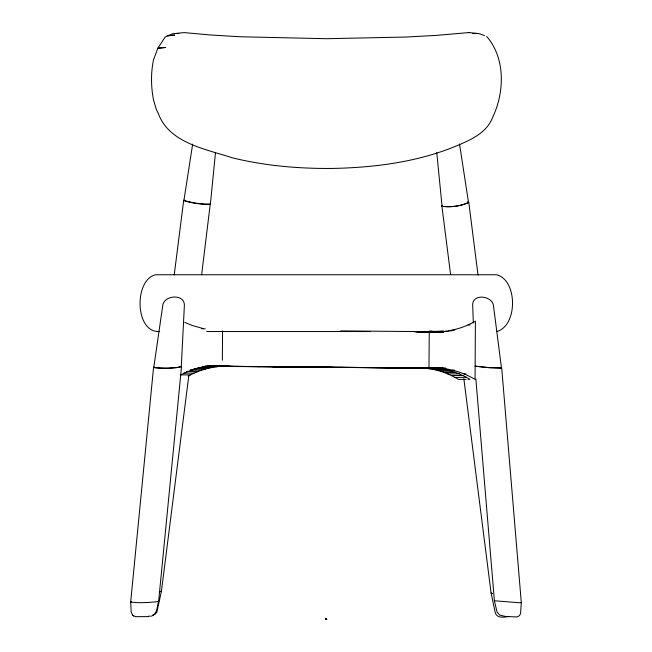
<?xml version="1.0" encoding="UTF-8"?>
<svg xmlns="http://www.w3.org/2000/svg" width="652" height="652" viewBox="0 0 652 652"><rect width="100%" height="100%" fill="white"/><g stroke="black" fill="none" stroke-linecap="round" stroke-linejoin="round"><path stroke-width="0.98" d="M326.685 619.147C327.467 619.441 324.346 618.349 326.701 619.058L326.701 619.27M326.473 618.87L326.66 619.384L326.008 619.376M222.34 360.157L222.56 330.841M325.861 618.267L325.951 618.797M326.342 619.367L326.456 618.862L326.416 619.359M154.157 367.043L153.57 367.345L155.233 367.875L167.132 368.152L177.132 367.589L181.305 366.514M326.399 618.968L325.813 619.204M181.297 366.807L184.377 305.405C184.695 293.384 163.66 295.022 162.723 305.739L153.815 367.223C162.258 369.032 172.69 368.453 181.525 366.685L158.648 601.16C156.961 606.099 157.662 614.233 151.403 616.148M467.696 201.672L468.78 202.332C460.858 206.219 450.793 207.556 442.072 206.203L442.113 205.673M153.57 367.345L130.693 601.82L131.133 611.78L132.568 615.154L135.608 616.678L148.314 616.621M184.288 200.115L183.693 200.327L185.241 201.118L195.282 203.106L205.176 204.272L210.376 204.255L215.51 152.486M174.214 274.948L183.693 200.327M188.819 375.609L161.394 591.429L156.83 612.244L155.266 614.111L152.682 615.138M201.631 274.761L210.278 203.831M192.658 144.157L183.945 200.245C191.753 203.448 201.867 204.451 210.604 204.174M486.596 36.691L487.003 36.773C505.61 58.737 504.55 92.388 492.635 117.401C486.001 134.695 467.215 141.305 451.445 147.963C413.727 162.544 372.952 167.605 332.716 168.428C299.081 168.762 265.266 165.893 232.544 157.857C205.918 149.088 169.007 143.187 158.273 113.366L156.464 109.862L153.538 100.049A53.88 26.895 85.9 0 1 153.538 59.731L157.792 48.215L165.127 37.131L167.181 35.836L174.76 35.086L167.564 35.836M450.605 274.631L441.869 205.918L442.463 205.323M188.167 376.106C201.712 368.641 217.426 365.063 232.862 366.367M167.686 35.811L171.574 34.148A31.003 20.261 83.9 0 1 173.897 33.611L184.149 32.6L209.757 34.923L239.985 36.756L326.261 38.704L405.748 37.05L436.669 35.371L468.495 32.608M181.028 374.794C193.701 368.16 208.224 364.981 222.503 366.228L207.303 366.09M340.678 330.89L429.252 331.689C445.251 333.058 461.502 329.121 475.398 321.175L475.072 379.407C461.282 371.224 445.088 366.994 429.049 368.087M201.012 367.361L194.223 368.934L205.413 369.032M496.685 331.534C517.81 326.016 517.81 280.278 496.685 274.761L155.787 274.761C133.994 279.186 134.426 333.107 159.659 331.534M475.887 379.195L494.379 600.622L497.011 611.992L499.791 615.129L505.504 616.458L516.922 616.947L519.318 615.79L520.565 613.719L521.307 602.603L501.714 368.021L487.777 367.581L474.998 366.155L489.905 367.72L501.478 368.062L493.548 306.261C493.083 295.861 472.708 293.009 472.667 304.875L473.352 322.952M415.609 331.835L425.243 331.795L431.95 330.971M443.295 330.874L432.741 331.876L417.541 331.95M509.424 616.433C504.729 617.134 496.906 618.846 495.251 612.619L491.078 592.953L463.841 378.714M212.087 366.098L201.981 367.166L213.18 367.263M158.273 48.175L165.738 47.466L157.792 48.215M174.508 33.513L178.941 33.505M472.431 33.586L475.406 33.391A43.749 28.631 -83.6 0 1 480.279 33.986L484.477 35.624M159.332 591.698L160.799 591.633A14.417 1.157 8 0 0 161.068 591.087M211.158 366.318L416.506 367.997M443.197 368.062L413.58 367.915M148.534 616.197L150.498 616.148M201.468 328.616L205.266 328.926M429.081 331.412L438.535 331.33M415.577 331.705L432.741 331.876M424.705 331.819L436.587 331.697M204.867 366.179L211.484 366.131M211.965 366L218.656 366M205.274 366.204L210.955 366.155M205.217 366.546L207.116 366.53M201.395 367.133L203.285 367.117M193.823 368.902L195.714 368.885M420.312 367.932L426.058 367.956M190.082 370.091L191.973 370.075M413.621 368.111L424.974 368.021M424.639 368.209C440.475 366.799 456.433 371.143 469.945 379.334L468.054 379.35M421.322 367.997L429.016 368.698L440.361 368.6M186.382 371.469L188.273 371.453M429.016 368.698L432.83 369.35L444.183 369.252M432.83 369.35L436.636 370.197L447.981 370.108M436.636 370.197L440.402 371.249L451.754 371.159M440.402 371.249L444.134 372.504L455.487 372.406M444.134 372.504L447.826 373.946L459.179 373.849M447.826 373.946L451.477 375.585L462.822 375.487M451.477 375.585L455.063 377.41L466.416 377.321M466.164 379.366L458.592 379.431L455.063 377.41M221.607 366.334L210.955 366.383L232.96 366.44M206.717 331.534L370.352 331.534M325.723 619.392L326.204 619.392M468.079 324.892L470.116 324.908M452.838 330.01L454.876 330.034M448.943 330.8L451.991 330.825M445.023 331.379L448.071 331.412M411.974 331.542L443.401 331.958M441.086 331.762L444.142 331.786M443.588 331.811L429.252 331.689L428.983 368.087L222.299 366.228M433.197 331.917L443.368 332.007M222.935 366.098L228.917 366.139M432.993 367.924L438.975 367.989M209.838 366.204L445.422 368.225M440.882 368.217L445.968 368.258M205.902 366.579L217.092 366.677M198.086 367.948L209.276 368.046M452.61 370.173L454.648 370.189M190.384 370.116L201.574 370.214M186.594 371.501L197.784 371.591M464.069 373.922L466.098 373.938M183.864 373.083L194.035 373.164M180.172 374.843L190.351 374.933M413.841 331.526L440.442 331.786M232.772 366.367L260.319 366.628M272.349 366.75L333.229 367.337M339.317 367.402L413.392 368.111M469.554 32.633L477.867 33.529M468.356 32.6L469.693 32.641M218.713 366.106L221.672 366.277M435.992 368.119L436.522 368.152M203.359 328.6L192.055 325.446L184.72 322.357M492.619 593.744L491.078 592.953M132.568 615.154L133.766 616.099M441.869 205.918L442.195 206.382C450.964 207.336 460.467 206.154 468.527 202.568L459.538 143.994M468.78 202.332L478.03 275.095M436.767 152.69L442.064 206.203M494.379 600.622A14.45 0.595 4.1 0 0 494.721 600.802L519.269 602.741A14.45 0.595 4.1 0 0 520.972 602.424M158.281 600.875A13.089 1.092 -1.5 0 1 156.561 601.772L147.882 602.505A14.442 1.206 -1.5 0 1 137.319 602.644L131.06 602.106A13.089 1.092 -1.5 0 1 131.28 601.519"/></g></svg>
